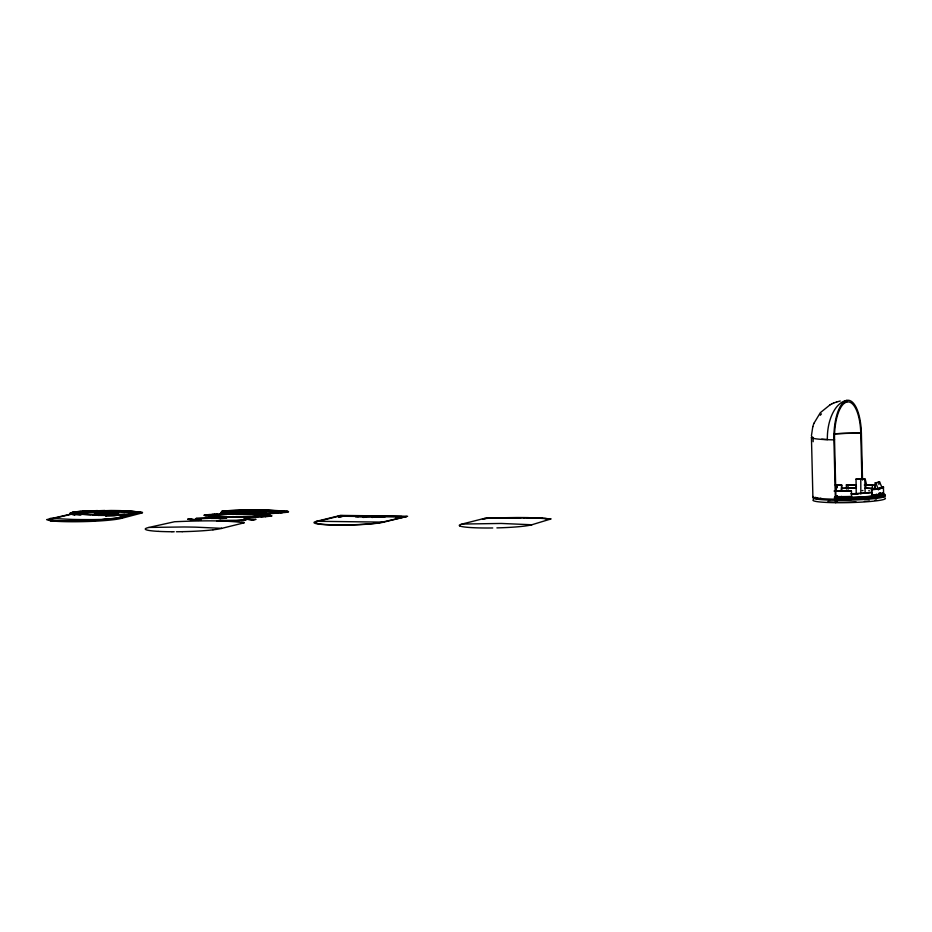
<?xml version="1.0" encoding="UTF-8"?>
<svg xmlns="http://www.w3.org/2000/svg" width="932" height="932" viewBox="0 0 932 932"><rect width="100%" height="100%" fill="white"/><g stroke="black" fill="none" stroke-linecap="round" stroke-linejoin="round"><path stroke-width="1.4" d="M338.211 516.491L339.295 517.085L342.685 516.246L366.462 516.549L363.072 517.388M811.434 435.757L812.786 426.67M834.338 491.129A34.135 3.099 -1.4 0 0 841.072 491.176L841.666 484.978L841.829 491.35M235.971 510.969L222.678 512.018A7.712 0.699 -1.4 0 1 223.447 511.715L225.614 511.26M835.981 491.152L837.053 484.955L837.111 487.646M74.676 513.217L75.259 513.555L71.147 514.254M193.774 519.963L189.697 519.334L195.918 519.485A40.775 3.693 -1.4 0 0 201.102 519.788L198.714 520.359A53.846 4.881 -1.4 0 1 194.974 520.173L187.716 519.322L191.922 518.868M813.857 423.466L820.37 412.655L830.144 404.768M812.739 426.833L813.904 423.314M222.631 512.006L221.455 511.493A8.901 0.804 -1.4 0 1 222.235 511.19L234.957 510.095L258.712 509.851A71.403 6.477 -1.4 0 1 267.682 510.002L287.429 511.249M820.311 415.241L821.442 413.866M76.692 512.239L74.525 512.647A11.207 1.014 -1.4 0 0 73.232 513.054L75.259 513.555M243.38 511.528L243.007 511.854A6.466 0.583 -1.4 0 0 243.287 511.913L250.032 512.309A25.246 2.283 -1.4 0 0 253.411 512.367L265.935 511.866L258.723 511.26A25.234 2.283 -1.4 0 0 255.24 511.202L250.836 511.202M100.703 513.509L101.821 513.544A22.275 2.015 -1.4 0 0 105.351 513.602L118.632 512.891L111.059 512.216A22.275 2.015 -1.4 0 0 107.355 512.157L94.155 512.833L100.47 513.287M253.224 517.05L267.647 515.99L258.991 514.977M221.513 528.421L221.373 528.456A40.169 3.635 -1.4 0 1 212.985 529.83M99.2 511.645L96.474 512.239A40.822 3.705 -1.4 0 0 87.026 512.402L87.771 511.75A42.208 3.821 -1.4 0 1 95.81 511.575L97.511 511.563M265.876 511.901L254.226 512.169A25.059 2.272 -1.4 0 1 250.859 512.111L243.636 511.586M831.554 404.034L833.592 403.102M830.004 404.838L831.682 403.952M118.504 512.984L106.166 513.415A22.065 2.004 -1.4 0 1 102.648 513.357L98.641 513.427M496.896 527.885L497.024 527.885A36.942 3.344 -1.4 0 0 531.881 524.763L501.241 523.446L461.992 524.064A37.187 3.367 -1.4 0 0 459.301 525.45A37.408 3.39 -1.4 0 0 459.651 525.846M77.193 512.507L80.513 513.602L95.157 514.406A54.161 4.905 -1.4 0 0 103.813 514.546L110.197 514.546A40.565 3.681 -1.4 0 0 120.531 514.371L124.9 514.208M267.449 516.142L251.512 517.085M207.836 515.21L210.655 515.99M856.228 493.972L856.042 479.095A31.723 2.878 -1.4 0 1 865.234 479.211L866.62 484.896L865.793 485.048L865.863 488.065L865.036 488.217A30.919 2.808 -1.4 0 1 875.195 488.881M856.403 485.933L856.077 488.1A30.919 2.808 -1.4 0 0 841.794 488.45M836.505 402.018L840.268 401.005M833.255 403.23L836.761 401.925M531.869 524.751L551.138 518.903L528.001 517.621A90.194 8.178 -1.4 0 0 517.004 517.528L492.026 517.901A20.341 1.841 -1.4 0 0 488.764 518.052L484.873 518.542M549.857 519.427C546.63 517.458 533.197 518.565 527.489 517.947M880.542 488.368L878.433 488.508L878.387 489.906M880.682 493.948L878.561 494.1M364.855 516.829L362.956 517.388L374.734 516.957M253.644 520.068L244.009 518.984A41.148 3.728 -1.4 0 1 247.003 519.159L253.586 520.091L256.044 519.357L246.118 518.472M96.404 520.184L117.129 518.239L140.522 512.39L141.454 512.868A13.199 1.2 -1.4 0 1 140.604 513.322L121.498 518.343A40.391 3.658 -1.4 0 1 72.976 521.745A40.029 3.623 -1.4 0 1 50.584 520.837L46.612 519.637L71.158 514.033M98.256 520.056L116.931 517.994L140.045 512.285M461.992 524.064L483.405 518.646M482.683 518.786L488.286 518.087M116.931 515.279A33.039 2.994 -1.4 0 0 125.645 514.988L133.73 513.73M131.587 513.788L116.57 515.175A31.618 2.866 -1.4 0 0 123.245 514.953L124.177 514.72M133.963 513.695L131.75 513.87A18.617 1.689 -1.4 0 0 129.292 513.322L131.878 512.682M221.373 528.456L244.335 522.77C223.144 519.986 197.246 520.79 174.622 521.734L148.899 527.43L184.093 526.976A157.275 14.26 -1.4 0 1 195.673 527.151L221.536 528.327M341.427 516.083L339.889 515.955M401.82 517.307L399.886 517.283L400.935 517.027M136.014 513.054A23.335 2.12 -1.4 0 0 134.29 512.763L132.775 512.798A32.142 2.913 -1.4 0 0 128.371 512.367L130.888 511.75L138.938 512.425M254.168 514.324A47.416 4.299 -1.4 0 0 261.473 514.254L264.397 513.555A32.049 2.901 -1.4 0 0 270.688 513.392L282.431 512.472M275.068 513.171L284.248 511.866L264.676 510.363A64.669 5.86 -1.4 0 0 257.302 510.235L249.939 510.212A46.74 4.241 -1.4 0 0 240.759 510.317L225.497 511.26M827.371 439.683A36.232 20.271 -87.9 0 1 846.769 400.411A36.232 13.747 -89.3 0 1 861.378 433.1L860.772 433.252A34.624 3.134 -1.4 0 0 834.326 433.904M132.006 514.196L114.065 515.559A43.594 3.949 -1.4 0 1 105.433 515.676L108.322 514.988L101.903 514.988A55.466 5.033 -1.4 0 1 93.177 514.848L77.857 514.161M128.395 512.367L136.48 513.054M130.235 511.913L130.888 511.75M233.792 520.813L245.955 520.231L225.253 520.359A84.835 7.689 -1.4 0 1 220.698 520.312L217.086 520.848A93.608 8.481 -1.4 0 0 222.445 520.895L231.497 520.906M316.682 521.279L340.599 515.396L407.622 516.27L383.704 522.141A36.232 3.285 -1.4 0 1 336.464 525.077A36.232 3.285 -1.4 0 1 316.682 521.279L383.704 522.141M340.751 515.745L318.162 521.291A34.624 3.134 -1.4 0 0 337.069 524.926A34.624 3.134 -1.4 0 0 382.213 522.118L406.294 516.596M337.768 516.479L343.081 515.676L339.656 515.629M338.933 517.074L344.572 515.699L401.785 516.433L395.797 517.808L401.366 517.307M343.407 516.258L341.531 516.526M356.665 516.433L355.511 516.712L365.321 516.841M357.643 516.736L358.797 516.456M361.406 515.909L362.338 515.687M372.019 517.505L375.421 516.666L399.199 516.98M381.945 517.05L383.087 516.771M384.939 516.212L385.871 515.99M385.219 516.794L374.268 516.957M398.477 516.969L397.323 517.248L398.046 517.26M399.886 517.283L406.69 516.491M401.075 516.992L403.94 516.782M860.784 479.118L860.842 493.983M835.794 491.199L836.587 491.001M835.934 496.779L836.715 496.232M835.957 497.746L836.75 497.548A32.527 2.947 -1.4 0 0 881.462 493.482M835.375 499.203L835.981 499.051L834.536 439.694A34.624 13.141 -89.3 0 1 846.804 402.007A34.624 19.374 -87.9 0 0 843.297 403.148M835.398 500.239L836.796 499.89L836.703 496.08M837.414 499.75L841.549 498.725M235.202 520.802L243.567 520.207M275.278 512.495L275.977 512.483A16.042 1.456 -1.4 0 1 278.505 512.926L277.678 512.938A15.669 1.421 -1.4 0 0 275.22 512.495L280.078 511.948A17.195 1.561 -1.4 0 1 282.734 512.437M73.803 512.041L97.487 510.561M275.499 513.264L261.776 514.289A47.858 4.334 -1.4 0 1 255.123 514.359L246.864 514.324M244.009 518.984L246.584 518.367M217.086 520.848L220.698 520.312M224.67 518.332L211.121 518.355A80.047 7.258 -1.4 0 1 222.899 518.402L226.884 517.819L195.976 518.518L198.528 518.553A40.227 3.646 -1.4 0 1 208.139 518.378M99.666 515.047L98.233 515.384L100.877 515.058M224.798 511.785L225.428 511.645M243.835 510.887L245.081 510.608L240.677 510.922M248.052 510.783L244.813 511.528A46.192 4.182 -1.4 0 0 236.052 511.621M223.447 511.715L236.751 510.946A40.6 3.681 -1.4 0 1 237.66 510.969L238.627 510.806L236.076 510.864M223.727 513.462L227.49 512.751L239.606 513.404M141.268 513.136L140.953 513.229A13.246 1.2 -1.4 0 0 141.746 512.845L139.462 512.181M223.191 512.32L220.686 512.565M220.709 513.031L224.612 512.32M206.065 515.978L203.945 515.279A6.862 0.617 -1.4 0 1 204.446 515.128L204.842 515.035M250.347 516.922L235.458 517.12A75.678 6.862 -1.4 0 1 226.791 516.98L210.772 516.421L204.935 515.408A6.512 0.594 -1.4 0 1 205.401 515.268L205.902 515.163A7.246 0.652 -1.4 0 1 208.081 514.86M81.876 514.476L80.257 514.825A43.012 3.903 -1.4 0 1 76.109 514.534M74.455 514.767L78.393 514.056L91.091 514.79M71.263 514.278L48.254 519.672L60.79 521.174L91.511 520.639M71.17 513.8L73.779 513.555M73.185 513.089L70.145 513.217L73.64 512.868M87.55 511.866A26.539 2.4 -1.4 0 0 81.655 512.111L79.069 512.087L102.8 510.876M73.826 512.355L74.327 512.25A12.326 1.118 -1.4 0 1 75.97 511.994L79.057 511.68M74.234 511.948L72.894 512.216A12.897 1.165 -1.4 0 1 74.537 511.948L82.75 511.225M482.485 518.844L486.947 518.332M222.235 511.19L257.838 510.06A71.927 6.524 -1.4 0 1 266.82 510.212L286.625 511.447M855.867 479.176A30.919 2.808 -1.4 0 1 864.814 479.293L865.234 479.211M129.338 513.322L134.301 512.763M275.977 512.483L280.078 511.948M483.3 518.705L484.861 518.483M75.457 512.099L81.084 511.528M883.431 486.912L881.416 487.11A32.527 2.947 -1.4 0 1 871.467 489.556L871.863 495.37A34.624 3.134 -1.4 0 0 883.559 492.492L883.431 486.912A34.624 3.134 -1.4 0 1 871.735 489.778L871.467 489.556M208.453 514.615L206.683 514.825A7.572 0.687 -1.4 0 0 204.423 515.128M208.162 518.32L210.818 518.274L195.976 518.518M80.292 511.377L74.944 511.866A12.943 1.177 -1.4 0 0 73.29 512.134M81.329 512.111L79.465 512.262A11.207 1.014 -1.4 0 0 74.607 513.113M98.477 520.196L95.472 520.254M96.532 520.336L93.573 520.371M208.057 514.709L210.154 514.511M208.885 514.86L220.5 514.301M270.327 515.454L271.538 515.978A6.99 0.629 -1.4 0 1 271.096 516.142L234.386 517.19A80.455 7.293 -1.4 0 1 225.765 517.05L217.144 516.771M95.542 520.394L92.618 520.429M80.583 511.633L83.437 511.377M93.538 520.522L91.651 520.487M92.536 520.58L89.717 520.592M276.874 512.716L269.185 513.031A44.177 4.008 -1.4 0 1 258.129 513.171L251.966 513.148A61.512 5.58 -1.4 0 1 245.64 513.054L229.54 512.285M280.078 512.903L286.007 512.39A8.609 0.781 -1.4 0 0 287.033 512.204L287.825 512.006A8.609 0.781 -1.4 0 1 287.371 512.099A12.454 1.13 -1.4 0 0 286.508 511.458M487.075 518.39L490.092 518.157M79.069 512.087L109.067 511.54A55.035 4.986 -1.4 0 1 118.981 511.726L128.884 512.25M265.667 516.712L261.042 516.922M127.276 514.557L125.436 514.662M245.57 511.353L246.759 511.295A14.003 1.27 -1.4 0 1 250.836 511.202M209.758 514.592L214.511 514.301M212.939 514.546L207.568 514.977A7.211 0.652 -1.4 0 0 205.378 515.268M82.342 511.307L88.622 510.957M82.936 511.482L99.188 510.899M87.41 520.86L85.861 520.93M488.624 518.297L492.55 518.064M211.774 514.487L217.704 514.371M84.311 521L52.052 520.976A22.985 2.085 -1.4 0 1 50.584 520.837M85.138 511.167L91.965 510.853M85.604 511.353L109.533 510.981A61.244 5.545 -1.4 0 1 119.436 511.155L125.028 511.097M490.931 518.204L495.253 517.971M864.313 485.001A32.527 2.947 -1.4 0 1 872.34 485.362L874.927 485.269L875.032 489.463M214.104 514.394L217.156 514.219M106.737 519.334L94.318 519.578A66.626 6.035 -1.4 0 1 88.61 519.602L80.688 519.567A80.164 7.27 -1.4 0 1 72.428 519.427L50.13 518.367M879.167 492.958L880.332 492.69M493.517 518.11L498.154 517.901M237.066 510.934L235.703 511.586A47.369 4.287 -1.4 0 1 244.697 511.493L246.502 510.876L237.951 510.957M237.38 510.922L238.184 510.911M216.76 514.313L223.261 514.091M91.569 510.946L95.53 510.771M496.337 518.029L501.218 517.842M219.684 514.231L223.54 514.254M219.999 514.417L226.756 514.208M499.319 517.959L504.375 517.796M182.194 531.671L182.124 531.671A39.925 3.623 -1.4 0 0 212.974 529.83M95.134 510.864L104.873 510.48M249.788 517.109L251.966 516.887M502.441 517.912L505.96 517.784M492.737 527.966L492.539 527.966A37.583 3.402 -1.4 0 1 459.686 525.846M222.865 514.173L230.146 514.021M226.93 514.417L206.741 515.547L227.606 516.794A75.061 6.804 -1.4 0 0 236.262 516.934L248.728 516.934M119.075 517.528L120.752 517.516M98.85 510.806L110.582 510.689A63.481 5.755 -1.4 0 1 120.939 510.864M97.86 511.552L96.346 512.192A41.847 3.798 -1.4 0 0 86.641 512.355M505.61 517.877L509.152 517.749M232.348 520.825L234.957 520.883M226.231 514.138L230.111 514.184M226.255 514.324L233.536 514.184M507.206 517.854L520.813 517.761M100.877 511.062L111.094 511.086L107.145 511.656A54.697 4.951 -1.4 0 0 98.454 511.656M233.245 520.895L223.237 520.837A86.781 7.864 -1.4 0 1 218.671 520.79M176.393 531.741L176.556 531.741A39.33 3.565 -1.4 0 0 181.798 531.683M875.346 489.265L875.183 482.893A30.919 2.808 -1.4 0 0 878.853 481.984L879.633 481.984L882.126 487.879A34.135 3.099 -1.4 0 1 878.072 488.869L876.709 488.834M880.565 487.879L882.126 487.879M102.636 510.771L111.141 510.491A62.887 5.697 -1.4 0 1 120.799 510.643L141.582 512.111A16.52 1.503 -1.4 0 1 141.862 513.043M229.75 514.115L233.746 514.021M107.972 515.07L101.343 515.07A58.378 5.289 -1.4 0 1 92.583 514.918M510.387 517.842L524.32 517.796M247.83 510.701L250.242 510.701M174.226 531.753L173.014 531.753M255.904 513.695L251.698 513.683A65.485 5.93 -1.4 0 1 241.132 513.52M250.23 510.783L255.205 510.724A65.823 5.965 -1.4 0 1 262.614 510.853L279.705 511.726M232.557 514.394L240.922 514.056M233.047 514.301L236.984 514.196M106.423 510.864L110.209 510.771A63.749 5.778 -1.4 0 1 120.578 510.946L126.799 511.074M172.665 531.753L171.803 531.741M252.479 510.783L254.762 510.806A62.584 5.674 -1.4 0 1 261.647 510.911L278.319 511.75M235.586 514.406L238.72 514.429A75.585 6.85 -1.4 0 1 248.18 514.581L262.917 514.697M236.961 514.126L247.702 514.161M236.495 514.313L247.318 514.254M339.26 515.722L342.195 515.897M402.379 516.666L404.313 516.701M123.245 514.953L125.634 514.977M523.982 517.889L542.843 518.308M241.574 520.685L243.974 520.72M243.205 514.382L258.793 514.604M249.834 514.394L256.195 513.625L250.021 513.602A62.607 5.674 -1.4 0 1 243.683 513.509L227.047 512.845M875.183 482.893L875.87 482.904A31.723 2.878 -1.4 0 0 879.633 481.984M252.607 514.464L254.739 514.452M253.935 514.511L256.498 514.406M122.313 511.237L130.853 511.272M256.114 514.499L261.706 514.627M124.131 511.19L128.185 511.132M256.055 514.72L258.56 514.825M187.786 519.217L189.709 519.299M257.803 514.65L260.086 514.662M259.038 514.709L261.333 514.72M126.368 511.4L134.476 511.505M127.835 511.214L129.536 511.202M216.574 516.631L211.11 516.293M262.533 514.779L264.059 514.755M260.913 514.942L262.486 514.895M129.35 511.423L133.334 511.423M263.686 514.848L267.135 514.977M262.009 515L264.513 515.023M98.582 513.194L95.076 512.751M544.672 518.518L550.113 519.194M264.781 514.918L268.812 515.128M263.057 515.07L267.717 515.314M130.55 511.831L121.836 511.377A56.829 5.149 -1.4 0 0 110.85 511.132M129.397 512.122L119.471 511.621A57.947 5.254 -1.4 0 0 109.592 511.423M131.296 511.68L132.822 511.656M132.402 511.761L134.837 511.831M134.15 511.598L135.571 511.598M846.477 489.09L846.373 484.908L848.038 485.048A32.527 2.947 -1.4 0 1 856.357 484.92M834.99 496.768A34.624 3.134 -1.4 0 0 851.58 496.628L851.44 491.048L849.786 490.896A32.527 2.947 -1.4 0 1 834.245 490.966M851.58 496.628L849.914 496.488A32.527 2.947 -1.4 0 1 835.154 496.558M264.956 515.21L270.012 515.978A6.675 0.606 -1.4 0 1 269.593 516.13A6.629 0.606 -1.4 0 1 269.138 516.246L267.857 515.501M135.233 511.68L136.573 511.691M267.647 515.14L270.152 515.291M133.87 511.994L138.227 512.6M136.247 511.773L138.355 511.889M264.397 513.555L265.003 513.614M135.315 512.029L138.53 512.518M137.179 511.878L139.124 511.994M116.57 515.175L117.199 515.245L114.391 515.594A44.759 4.054 -1.4 0 1 105.537 515.722M116.896 514.86L117.514 514.942M269.162 515.303L271.899 515.897A7.025 0.641 -1.4 0 1 271.457 516.06M138.798 512.076L139.788 512.099M880.554 488.286L879.587 488.764M880.693 493.867L879.785 493.797A32.527 2.947 -1.4 0 0 880.577 493.517M875.87 482.904L878.072 488.869M882.511 493.75L882.522 494.403M880.693 493.261L880.775 496.779M878.853 481.984L878.911 484.535M879.156 494.438L879.214 496.779M876.837 494.205L876.919 497.723A32.527 2.947 -1.4 0 1 874.67 498.072M872.34 485.362L872.399 488.158M871.735 489.778L871.863 495.37M864.814 479.293L865.141 492.912M861.378 433.1L862.531 480.085M861.855 477.767L860.772 433.252A34.624 13.141 -89.3 0 0 846.804 402.007M848.038 485.048L848.143 489.23M841.573 496.395L841.666 499.913M837.309 495.708L837.414 500.053M837.46 501.894L835.456 502.686L833.93 439.846A36.232 13.747 -89.3 0 1 846.769 400.411M813.158 441.721L813.053 437.376A34.612 3.215 -1.4 0 0 813.24 437.679M811.446 437.423L812.89 496.768M72.673 513.788A14.644 1.328 -1.4 0 1 71.997 513.334M71.24 513.905A15.984 1.445 -1.4 0 1 70.051 513.229M120.578 517.528A13.141 1.188 -1.4 0 1 121.789 518.343M72.556 512.798A12.256 1.107 -1.4 0 1 75.515 512.087M71.601 512.938A13.607 1.235 -1.4 0 1 72.836 512.216M75.189 512.518A12.361 1.118 -1.4 0 1 80.14 511.878M74.467 512.647A12.931 1.177 -1.4 0 1 79.523 512.087M75.154 514.744A22.624 2.05 -1.4 0 1 71.846 514.254M74.502 514.755A23.265 2.109 -1.4 0 1 71.1 514.254M130.049 513.311A19.048 1.724 -1.4 0 1 132.635 513.858M106.551 515.408A60.219 5.452 -1.4 0 1 98.233 515.384M107.005 515.303A55.792 5.056 -1.4 0 1 99.887 515.291M110.011 510.876A60.918 5.522 -1.4 0 1 119.879 511.051M80.606 514.697A37.863 3.437 -1.4 0 1 76.75 514.394M871.105 492.422A30.919 2.808 -1.4 0 1 851.289 493.739M877.49 497.292A30.919 2.808 -1.4 0 1 874.286 497.886M869.486 498.48A30.919 2.808 -1.4 0 1 865.513 498.841M849.005 499.668A30.919 2.808 -1.4 0 1 835.468 499.715M851.638 494.007A30.919 2.808 -1.4 0 1 857.976 493.972M876.534 499.96A30.919 2.808 -1.4 0 1 875.101 500.216M869.323 500.95A30.919 2.808 -1.4 0 1 864.395 501.393M856.019 501.882A30.919 2.808 -1.4 0 1 827.767 501.859M872.026 492.515A32.527 2.947 -1.4 0 1 851.021 493.89M841.911 488.286A32.527 2.947 -1.4 0 1 856.45 487.949M865.863 488.065A32.527 2.947 -1.4 0 1 875.358 488.636M841.479 485.048A31.723 2.878 -1.4 0 1 835.223 485.001M841.666 484.978A30.919 2.808 -1.4 0 1 835.573 484.931M881.521 495.824A32.527 2.947 -1.4 0 1 879.82 497.094M868.158 498.795A32.527 2.947 -1.4 0 1 864.721 499.074M850.916 499.773A32.527 2.947 -1.4 0 1 835.247 499.867M865.071 484.861A34.135 3.099 -1.4 0 1 866.62 484.896M885.039 497.979A36.232 3.285 -1.4 0 1 848.796 502.616A36.232 3.285 -1.4 0 1 813.45 499.645M882.534 494.787A36.232 3.285 -1.4 0 1 853.001 500.041A36.232 3.285 -1.4 0 1 813.508 497.129M881.847 493.634A36.232 3.285 -1.4 0 1 855.599 498.9A36.232 3.285 -1.4 0 1 813.007 496.441M882.091 494.077A34.624 3.134 -1.4 0 1 871.886 497.641A34.624 3.134 -1.4 0 1 834.35 499.028M821.08 498.352A34.624 3.134 -1.4 0 1 820.148 498.247M817.807 497.921A34.624 3.134 -1.4 0 1 815.279 497.315M882.068 492.783A34.624 3.134 -1.4 0 1 871.851 496.337A34.624 3.134 -1.4 0 1 834.315 497.723M882.953 495.381A34.624 3.134 -1.4 0 1 881.148 497.28M829.725 499.936A34.624 3.134 -1.4 0 1 828.292 499.878M817.83 498.97A34.624 3.134 -1.4 0 1 814.754 498.072M833.686 439.683A34.624 3.134 -1.4 0 0 834.536 439.694L833.93 439.846A36.232 3.285 -1.4 0 1 812.145 436.689M826.789 439.485A34.624 3.134 -1.4 0 1 821.709 439.182M834.047 433.858A34.612 3.215 -1.4 0 1 861.075 433.17M269.231 516.246A7.899 0.711 -1.4 0 1 265.527 516.666M204.819 515.035A7.607 0.687 -1.4 0 1 207.09 514.732M171.465 531.741A39.039 3.542 -1.4 0 1 165.337 531.636L162.168 531.543A38.923 3.53 -1.4 0 1 158.3 531.357M158.067 531.357A39.319 3.565 -1.4 0 1 148.992 527.43M223.773 513.462A19.234 1.748 -1.4 0 1 220.651 513.043M224.402 513.45A18.71 1.701 -1.4 0 1 221.362 513.043M287.324 511.249A12.512 1.13 -1.4 0 1 288.128 512.006M198.994 520.277A41.451 3.751 -1.4 0 1 193.751 519.963M229.715 512.262A15.844 1.433 -1.4 0 1 225.882 511.54M282.105 512.53A7.596 0.687 -1.4 0 1 281.744 512.635M851.44 491.048A34.624 3.134 -1.4 0 1 834.862 491.187M846.373 484.908A34.624 3.134 -1.4 0 1 856.217 484.733M865.688 484.826A34.624 3.134 -1.4 0 1 874.927 485.269M876.697 494.438A32.527 2.947 -1.4 0 1 871.606 495.137M862.158 490.547A32.527 2.947 -1.4 0 1 862.939 490.558M868.741 490.733A32.527 2.947 -1.4 0 1 869.405 490.768"/></g></svg>
